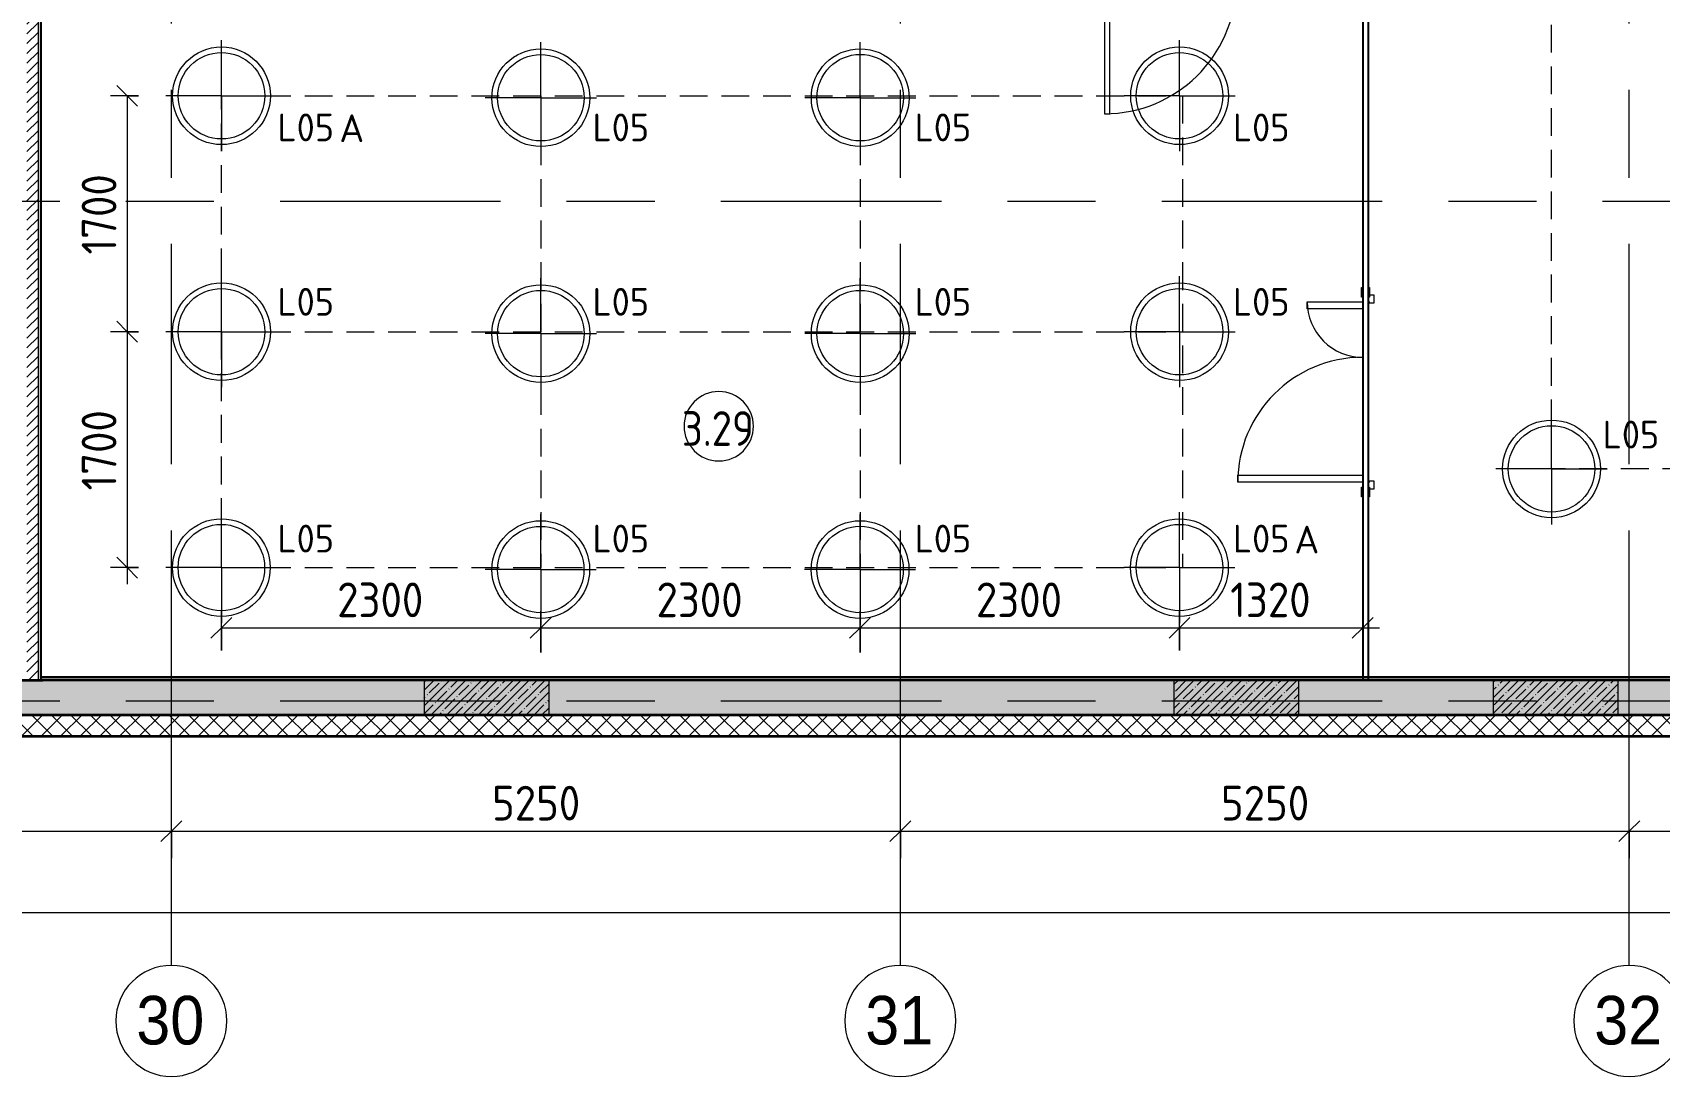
# Model space of a CAD drawing. Header units: millimetres. Extents: x 81682 to 274809, y -8553 to 29000.
# Drawn here: x 109710 to 121427, y -2706 to 4816 of the extents above; entities that cross this region are included whole.
import ezdxf

# ---------------------------------------------------------------- set-up
doc = ezdxf.new("R2010")
doc.units = ezdxf.units.MM
doc.linetypes.add('ADSK_Штрих_ш2 п1', pattern=[300, 200, -100])
doc.linetypes.add('Осевая', pattern=[3175, 635, -476.25, 1587.5, -476.25])
for name, color, linetype, lineweight in [('A-ANNO-DIMS', 7, 'Continuous', 9), ('A-ANNO-DIMS-100', 7, 'Continuous', 9), ('A-AREA-IDEN', 7, 'Continuous', 9), ('A-DETL-1', 7, 'ADSK_Штрих_ш2 п1', 9), ('A-DOOR', 7, 'Continuous', 9), ('A-DOOR-1', 7, 'Continuous', 13), ('A-DOOR-FRAM', 7, 'Continuous', 13), ('A-WALL', 7, 'Continuous', 9), ('E-LITE-EQPM-IDEN', 7, 'Continuous', 9), ('I-WALL', 7, 'Continuous', 9), ('S-COLS', 7, 'Continuous', 9), ('Оси', 7, 'Continuous', 9), ('Оси-1', 7, 'Continuous', 20), ('Оси-2', 7, 'Осевая', 9)]:
    doc.layers.add(name, color=color, linetype=linetype, lineweight=lineweight)
for name, color, linetype, lineweight, true_color in [('A-ANNO-NOTE', 1, 'Continuous', 9, 0xff0000), ('A-WALL-2', 254, 'Continuous', 25, 0xbebebe), ('A-WALL-3', 254, 'Continuous', 35, 0xbebebe), ('A-WALL-6', 7, 'Continuous', 25, 0x3c3c3c), ('A-WALL-FNSH-1', 254, 'Continuous', 9, 0xbebebe), ('A-WALL-FNSH-2', 254, 'Continuous', 13, 0xbebebe), ('A-WALL-FNSH-3', 7, 'Continuous', 13, 0x3c3c3c), ('G-ANNO-TEXT-1', 1, 'Continuous', 9, 0xff0000)]:
    doc.layers.add(name, color=color, linetype=linetype, lineweight=lineweight, true_color=true_color)
doc.styles.add('Arial', font='arial.ttf', dxfattribs={"width": 0.9, "height": 350})
doc.styles.add('GOST Common', font='GOST_Common.ttf', dxfattribs={"height": 200})
doc.styles.add('GOST Common_1', font='GOST_Common.ttf', dxfattribs={"width": 0.9, "height": 250})
doc.styles.add('ISOCPEUR_1', font='isocpeur.ttf', dxfattribs={"width": 0.9, "height": 250})
doc.styles.add('ISOCPEUR_2', font='isocpeur.ttf', dxfattribs={"height": 200})
doc.dimstyles.new('ISO-2_5_0_9К_БОЛЬШОЙ_1', dxfattribs={"dimscale": 304.8, "dimtxt": 248.995294, "dimasz": 0.492126, "dimexe": 0.393701, "dimexo": 0.984252, "dimgap": 0, "dimtad": 1, "dimdec": 0, "dimrnd": 10, "dimzin": 0, "dimdsep": 46, "dimtxsty": 'ISOCPEUR_1', "dimblk1": 'OBLIQUE', "dimblk2": 'OBLIQUE', "dimsah": 1, "dimcen": 0.09, "dimdle": 0.393701, "dimazin": 0, "dimtfac": 1, "dimtdec": 4, "dimtix": 1, "dimtmove": 0, "dimatfit": 3, "dimfxl": 1, "dimtvp": 1, "dimtolj": 1, "dimtzin": 0, "dimarcsym": 2})
pattern_1 = [(45, (0, 0), (-57.024626, 57.024626), []), (45, (57.025, 0), (-57.024626, 57.024626), [100.806, -20.161, 3.353, -16.808])]
pattern_2 = [(0, (0, 0), (121.92, 30.48), [10.058, -81.382, 10.058, -81.382, -487.68]), (0, (0, 0), (121.92, 30.48), [-182.88, 10.058, -172.822, 10.058, -81.382, -213.36]), (0, (0, 0), (121.92, 30.48), [-457.2, 10.058, -50.902, 10.058, -142.342]), (120, (45.72, 15.24), (-87.356454, 90.345817), [10.058, -81.382, 10.058, -81.382, -487.68]), (120, (45.72, 15.24), (-87.356454, 90.345817), [-182.88, 10.058, -172.822, 10.058, -81.382, -213.36]), (120, (45.72, 15.24), (-87.356454, 90.345817), [-457.2, 10.058, -50.902, 10.058, -142.342]), (240, (60.96, 76.2), (-34.563546, -120.825817), [10.058, -81.382, 10.058, -81.382, -487.68]), (240, (60.96, 76.2), (-34.563546, -120.825817), [-182.88, 10.058, -172.822, 10.058, -81.382, -213.36]), (240, (60.96, 76.2), (-34.563546, -120.825817), [-457.2, 10.058, -50.902, 10.058, -142.342])]

# ---------------------------------------------------------------- blocks, each defined once
blk = doc.blocks.new('110_Дверь_СКБ_1Ст_Внутренняя1 - Д-7а_л__950x2100h_Туалет-32220591-План расстановки осветительного оборудования 3 этажа в осях 23-33')
at = {"layer": 'A-DOOR'}
blk.add_arc((487.5, 110), 950, 90, 178.79032, dxfattribs=at)
at = {"layer": 'A-DOOR-1'}
for p, q in [((487.5, 1060), (447.5, 1060)), ((447.5, 1060), (447.5, 130)), ((487.5, 130), (487.5, 1060))]:
    blk.add_line(p, q, dxfattribs=at)
blk = doc.blocks.new('110_Дверь_СКБ_2Ст - Д-5_п__в составе перегородки _не входит в спец__-32680317-План расстановки осветительного оборудования 3 этажа в осях 23-33')
at = {"layer": 'A-DOOR'}
for centre, radius, start, end in [((-638, -20), 400, 270, 0), ((662, -20), 900, 180, 270)]:
    blk.add_arc(centre, radius, start, end, dxfattribs=at)
at = {"layer": 'A-DOOR-1'}
for p, q in [((-638, -420), (-638, -20)), ((-588, -20), (-588, -420)), ((612, -920), (612, -20)), ((662, -20), (662, -920)), ((-588, -420), (-638, -420)), ((662, -920), (612, -920))]:
    blk.add_line(p, q, dxfattribs=at)
at = {"layer": 'A-DOOR-FRAM'}
for p, q in [((-742, 28), (-672, 28)), ((-742, 20), (-742, 28)), ((-688, 60), (-628, 60)), ((-688, 20), (-688, 60)), ((-672, 28), (-672, 20)), ((-638, 30), (-638, 20)), ((-628, 30), (-638, 30)), ((-628, 60), (-628, 30)), ((652, 60), (712, 60)), ((652, 30), (652, 60)), ((662, 30), (652, 30)), ((662, 20), (662, 30)), ((698, 20), (698, 28)), ((698, 28), (768, 28)), ((712, 60), (712, 20)), ((768, 28), (768, 20)), ((-742, -28), (-742, -20)), ((-672, -28), (-742, -28)), ((-672, -20), (-672, -28)), ((698, -28), (698, -20)), ((768, -28), (698, -28)), ((768, -20), (768, -28))]:
    blk.add_line(p, q, dxfattribs=at)
blk = doc.blocks.new('Ось сетки - D8-29747960-План расстановки осветительного оборудования 3 этажа в осях 23-33')
at = {"layer": 'Оси-1'}
for start, end in [(360, 180), (180, 360)]:
    blk.add_arc((0, 0), 4, start, end, dxfattribs=at)
blk = doc.blocks.new('DIMBLOCK24-План расстановки осветительного оборудования 3 этажа в осях 23-33')
at = {"layer": 'A-ANNO-DIMS-100'}
for p, q in [((110473, 4360), (110271, 4360)), ((110391, 4360), (110391, 2660)), ((110391, 4360), (110473, 4360)), ((110473, 2660), (110271, 2660)), ((110391, 2660), (110473, 2660))]:
    blk.add_line(p, q, dxfattribs=at)
at = {"layer": 'A-ANNO-DIMS-100', "lineweight": 20}
for p, q in [((110391, 4360), (110316, 4435)), ((110391, 4360), (110466, 4285)), ((110391, 2660), (110316, 2735)), ((110391, 2660), (110466, 2585))]:
    blk.add_line(p, q, dxfattribs=at)
at = {"layer": 'A-ANNO-DIMS-100', "color": 0, "insert": (110064, 3216), "char_height": 250, "width": 706.76, "attachment_point": 1, "rotation": 90, "line_spacing_factor": 1.149209, "style": 'ISOCPEUR_1'}
blk.add_mtext('1700', dxfattribs=at)
blk = doc.blocks.new('_Oblique')
at = {"color": 0, "linetype": 'ByBlock', "lineweight": -2}
blk.add_line((-0.5, -0.5), (0.5, 0.5), dxfattribs=at)
blk = doc.blocks.new('DIMBLOCK25-План расстановки осветительного оборудования 3 этажа в осях 23-33')
at = {"layer": 'A-ANNO-DIMS-100', "lineweight": 20}
for p, q in [((110391, 2660), (110316, 2735)), ((110391, 2660), (110466, 2585)), ((110391, 960), (110316, 1035)), ((110391, 960), (110466, 885))]:
    blk.add_line(p, q, dxfattribs=at)
at = {"layer": 'A-ANNO-DIMS-100'}
for p, q in [((110473, 2660), (110271, 2660)), ((110391, 2660), (110391, 840)), ((110391, 2660), (110473, 2660)), ((110472, 960), (110271, 960)), ((110391, 960), (110472, 960))]:
    blk.add_line(p, q, dxfattribs=at)
at = {"layer": 'A-ANNO-DIMS-100', "color": 0, "insert": (110064, 1516), "char_height": 250, "width": 706.76, "attachment_point": 1, "rotation": 90, "line_spacing_factor": 1.149209, "style": 'ISOCPEUR_1'}
blk.add_mtext('1700', dxfattribs=at)
blk = doc.blocks.new('DIMBLOCK26-План расстановки осветительного оборудования 3 этажа в осях 23-33')
at = {"layer": 'A-ANNO-DIMS-100'}
for p, q in [((111070, 363), (111070, 646)), ((113370, 348), (113370, 646)), ((111070, 526), (113370, 526)), ((111070, 526), (111070, 363)), ((113370, 526), (113370, 348))]:
    blk.add_line(p, q, dxfattribs=at)
at = {"layer": 'A-ANNO-DIMS-100', "lineweight": 20}
for p, q in [((111070, 526), (111145, 601)), ((113370, 526), (113445, 601)), ((111070, 526), (110995, 451)), ((113370, 526), (113295, 451))]:
    blk.add_line(p, q, dxfattribs=at)
at = {"layer": 'A-ANNO-DIMS-100', "color": 0, "insert": (111904, 853), "char_height": 250, "width": 758.48, "attachment_point": 1, "line_spacing_factor": 1.149209, "style": 'ISOCPEUR_1'}
blk.add_mtext('2300', dxfattribs=at)
blk = doc.blocks.new('DIMBLOCK27-План расстановки осветительного оборудования 3 этажа в осях 23-33')
at = {"layer": 'A-ANNO-DIMS-100'}
for p, q in [((113370, 348), (113370, 646)), ((115670, 349), (115670, 646)), ((113370, 526), (115670, 526)), ((113370, 526), (113370, 348)), ((115670, 526), (115670, 349))]:
    blk.add_line(p, q, dxfattribs=at)
at = {"layer": 'A-ANNO-DIMS-100', "lineweight": 20}
for p, q in [((113370, 526), (113445, 601)), ((115670, 526), (115745, 601)), ((113370, 526), (113295, 451)), ((115670, 526), (115595, 451))]:
    blk.add_line(p, q, dxfattribs=at)
at = {"layer": 'A-ANNO-DIMS-100', "color": 0, "insert": (114204, 853), "char_height": 250, "width": 758.48, "attachment_point": 1, "line_spacing_factor": 1.149209, "style": 'ISOCPEUR_1'}
blk.add_mtext('2300', dxfattribs=at)
blk = doc.blocks.new('DIMBLOCK28-План расстановки осветительного оборудования 3 этажа в осях 23-33')
at = {"layer": 'A-ANNO-DIMS-100'}
for p, q in [((115670, 349), (115670, 646)), ((117970, 363), (117970, 646)), ((115670, 526), (117970, 526)), ((115670, 526), (115670, 349)), ((117970, 526), (117970, 363))]:
    blk.add_line(p, q, dxfattribs=at)
at = {"layer": 'A-ANNO-DIMS-100', "lineweight": 20}
for p, q in [((115670, 526), (115745, 601)), ((117970, 526), (118045, 601)), ((115670, 526), (115595, 451)), ((117970, 526), (117895, 451))]:
    blk.add_line(p, q, dxfattribs=at)
at = {"layer": 'A-ANNO-DIMS-100', "color": 0, "insert": (116504, 853), "char_height": 250, "width": 758.48, "attachment_point": 1, "line_spacing_factor": 1.149209, "style": 'ISOCPEUR_1'}
blk.add_mtext('2300', dxfattribs=at)
blk = doc.blocks.new('DIMBLOCK29-План расстановки осветительного оборудования 3 этажа в осях 23-33')
at = {"layer": 'A-ANNO-DIMS-100'}
for p, q in [((117970, 363), (117970, 646)), ((119290, 332), (119290, 646)), ((117970, 526), (119410, 526)), ((117970, 526), (117970, 363)), ((119290, 526), (119290, 332))]:
    blk.add_line(p, q, dxfattribs=at)
at = {"layer": 'A-ANNO-DIMS-100', "lineweight": 20}
for p, q in [((117970, 526), (118045, 601)), ((119290, 526), (119365, 601)), ((117970, 526), (117895, 451)), ((119290, 526), (119215, 451))]:
    blk.add_line(p, q, dxfattribs=at)
at = {"layer": 'A-ANNO-DIMS-100', "color": 0, "insert": (118336, 853), "char_height": 250, "width": 706.76, "attachment_point": 1, "line_spacing_factor": 1.149209, "style": 'ISOCPEUR_1'}
blk.add_mtext('1320', dxfattribs=at)
blk = doc.blocks.new('Марка_Помещения - Номер-25198446-План расстановки осветительного оборудования 3 этажа в осях 23-33')
at = {"layer": 'A-AREA-IDEN'}
for start, end in [(360, 180), (180, 360)]:
    blk.add_arc((0, 0), 2.5, start, end, dxfattribs=at)
blk = doc.blocks.new('DIMBLOCK118-План расстановки осветительного оборудования 3 этажа в осях 23-33')
at = {"layer": 'A-ANNO-DIMS-100'}
for p, q in [((107210, -1133), (107210, -819)), ((110710, -1133), (110710, -819)), ((107210, -939), (110710, -939)), ((107210, -939), (107210, -1133)), ((110710, -939), (110710, -1133))]:
    blk.add_line(p, q, dxfattribs=at)
at = {"layer": 'A-ANNO-DIMS-100', "lineweight": 20}
for p, q in [((107210, -939), (107285, -864)), ((110710, -939), (110785, -864)), ((107210, -939), (107135, -1014)), ((110710, -939), (110635, -1014))]:
    blk.add_line(p, q, dxfattribs=at)
at = {"layer": 'A-ANNO-DIMS-100', "color": 0, "insert": (108644, -612), "char_height": 250, "width": 758.48, "attachment_point": 1, "line_spacing_factor": 1.149209, "style": 'ISOCPEUR_1'}
blk.add_mtext('3500', dxfattribs=at)
blk = doc.blocks.new('DIMBLOCK119-План расстановки осветительного оборудования 3 этажа в осях 23-33')
at = {"layer": 'A-ANNO-DIMS-100'}
for p, q in [((110710, -1133), (110710, -819)), ((115960, -1133), (115960, -819)), ((110710, -939), (115960, -939)), ((110710, -939), (110710, -1133)), ((115960, -939), (115960, -1133))]:
    blk.add_line(p, q, dxfattribs=at)
at = {"layer": 'A-ANNO-DIMS-100', "lineweight": 20}
for p, q in [((110710, -939), (110785, -864)), ((115960, -939), (116035, -864)), ((110710, -939), (110635, -1014)), ((115960, -939), (115885, -1014))]:
    blk.add_line(p, q, dxfattribs=at)
at = {"layer": 'A-ANNO-DIMS-100', "color": 0, "insert": (113019, -612), "char_height": 250, "width": 758.48, "attachment_point": 1, "line_spacing_factor": 1.149209, "style": 'ISOCPEUR_1'}
blk.add_mtext('5250', dxfattribs=at)
blk = doc.blocks.new('DIMBLOCK120-План расстановки осветительного оборудования 3 этажа в осях 23-33')
at = {"layer": 'A-ANNO-DIMS-100'}
for p, q in [((115960, -1133), (115960, -819)), ((121210, -1133), (121210, -819)), ((115960, -939), (121210, -939)), ((115960, -939), (115960, -1133)), ((121210, -939), (121210, -1133))]:
    blk.add_line(p, q, dxfattribs=at)
at = {"layer": 'A-ANNO-DIMS-100', "lineweight": 20}
for p, q in [((115960, -939), (116035, -864)), ((121210, -939), (121285, -864)), ((115960, -939), (115885, -1014)), ((121210, -939), (121135, -1014))]:
    blk.add_line(p, q, dxfattribs=at)
at = {"layer": 'A-ANNO-DIMS-100', "color": 0, "insert": (118269, -612), "char_height": 250, "width": 758.48, "attachment_point": 1, "line_spacing_factor": 1.149209, "style": 'ISOCPEUR_1'}
blk.add_mtext('5250', dxfattribs=at)
blk = doc.blocks.new('DIMBLOCK121-План расстановки осветительного оборудования 3 этажа в осях 23-33')
at = {"layer": 'A-ANNO-DIMS-100'}
for p, q in [((121210, -1133), (121210, -819)), ((125010, -1133), (125010, -819)), ((121210, -939), (125130, -939)), ((121210, -939), (121210, -1133)), ((125010, -939), (125010, -1133))]:
    blk.add_line(p, q, dxfattribs=at)
at = {"layer": 'A-ANNO-DIMS-100', "lineweight": 20}
for p, q in [((121210, -939), (121285, -864)), ((125010, -939), (125085, -864)), ((121210, -939), (121135, -1014)), ((125010, -939), (124935, -1014))]:
    blk.add_line(p, q, dxfattribs=at)
at = {"layer": 'A-ANNO-DIMS-100', "color": 0, "insert": (122794, -612), "char_height": 250, "width": 758.48, "attachment_point": 1, "line_spacing_factor": 1.149209, "style": 'ISOCPEUR_1'}
blk.add_mtext('3800', dxfattribs=at)
blk = doc.blocks.new('DIMBLOCK122-План расстановки осветительного оборудования 3 этажа в осях 23-33')
at = {"layer": 'A-ANNO-DIMS-100'}
for p, q in [((84560, -1718), (84560, -1404)), ((125010, -1718), (125010, -1404)), ((84440, -1524), (125130, -1524)), ((84560, -1524), (84560, -1718)), ((125010, -1524), (125010, -1718))]:
    blk.add_line(p, q, dxfattribs=at)
at = {"layer": 'A-ANNO-DIMS-100', "lineweight": 20}
for p, q in [((84560, -1524), (84635, -1449)), ((125010, -1524), (125085, -1449)), ((84560, -1524), (84485, -1599)), ((125010, -1524), (124935, -1599))]:
    blk.add_line(p, q, dxfattribs=at)
at = {"layer": 'A-ANNO-DIMS-100', "color": 0, "insert": (104366, -1197), "char_height": 250, "width": 1005.56, "attachment_point": 1, "line_spacing_factor": 1.149209, "style": 'ISOCPEUR_1'}
blk.add_mtext('40450', dxfattribs=at)

msp = doc.modelspace()

# ---------------------------------------------------------------- hatches: boundary and pattern name
at = {"layer": 'A-WALL'}
h = msp.add_hatch(dxfattribs=at)
h.set_pattern_fill('FP_1', color=256, style=0, pattern_type=2)
h.set_pattern_definition([(45, (0, 0), (-70.71068, 70.71068), []), (135, (0, 0), (-70.71068, -70.71068), [])])
h.paths.add_polyline_path([(125080, -250), (125080, -100), (89210, -100), (89210, -250), (122708.8, -250)])
at = {"layer": 'I-WALL'}
h = msp.add_hatch(dxfattribs=at)
h.set_pattern_fill('FP_4', color=256, style=0, pattern_type=2)
h.set_pattern_definition([(45, (0, 0), (-35.35534, 35.35534), [])])
h.paths.add_polyline_path([(109750, 150), (109750, 10400), (109670, 10400), (109670, 150)])
h = msp.add_hatch(dxfattribs=at)
h.set_pattern_fill('FP_21', color=256, style=0, pattern_type=2)
h.set_pattern_definition(pattern_2)
h.paths.add_polyline_path([(109770, 150), (109770, 6600), (109750, 6600), (109750, 150)])
h = msp.add_hatch(dxfattribs=at)
h.set_pattern_fill('FP_3', color=256, style=0, pattern_type=2)
h.set_pattern_definition(pattern_1)
h.paths.add_polyline_path([(123730, -100), (123730, 150), (102630, 150), (102630, -100), (122708.8, -100)])
h.paths.add_polyline_path([(101730, -100), (101730, 150), (99930, 150), (99930, -100)])
h.paths.add_polyline_path([(99030, -100), (99030, 150), (94530, 150), (94530, -100), (94727.9, -100)])
h.paths.add_polyline_path([(93630, -100), (93630, 150), (91040, 150), (91040, -100), (92184.1, -100)])
h = msp.add_hatch(dxfattribs=at)
h.set_pattern_fill('FP_21', color=256, style=0, pattern_type=2)
h.set_pattern_definition(pattern_2)
h.paths.add_polyline_path([(124810, 150), (124810, 170), (109770, 170), (109771, 150), (122708.8, 150)])
at = {"layer": 'S-COLS'}
h = msp.add_hatch(dxfattribs=at)
h.set_pattern_fill('FP_3', color=256, style=0, pattern_type=2)
h.set_pattern_definition(pattern_1)
h.paths.add_polyline_path([(112530, -100), (113430, -100), (113430, 150), (112530, 150)])
h = msp.add_hatch(dxfattribs=at)
h.set_pattern_fill('FP_3', color=256, style=0, pattern_type=2)
h.set_pattern_definition(pattern_1)
h.paths.add_polyline_path([(118830, -100), (118830, 150), (117930, 150), (117930, -100)])
h = msp.add_hatch(dxfattribs=at)
h.set_pattern_fill('FP_3', color=256, style=0, pattern_type=2)
h.set_pattern_definition(pattern_1)
h.paths.add_polyline_path([(121130, -100), (121130, 150), (120230, 150), (120230, -100)])

# ---------------------------------------------------------------- linework, layer by layer
at = {"layer": 'A-ANNO-NOTE'}
for p, q in [((111071, 4360), (111071, 4760)), ((113371, 4345.9), (113371, 4745.9)), ((115671, 4346.1), (115671, 4746.1)), ((117971, 4360), (117971, 4760)), ((111071, 4360), (110671, 4360)), ((111071, 4360), (111071, 3960)), ((111071, 4360), (111471, 4360)), ((113371, 4345.9), (112971, 4345.9)), ((113371, 4345.9), (113371, 3945.9)), ((113371, 4345.9), (113771, 4345.9)), ((115671, 4346.1), (115271, 4346.1)), ((115671, 4346.1), (115671, 3946.1)), ((115671, 4346.1), (116071, 4346.1)), ((117971, 4360), (117571, 4360)), ((117971, 4360), (117971, 3960)), ((117971, 4360), (118371, 4360)), ((111071, 2660), (111071, 3060)), ((117971, 2660), (117971, 3060)), ((113371, 2645.9), (113371, 3045.9)), ((115671, 2646.1), (115671, 3046.1)), ((111071, 2660), (110671, 2660)), ((111071, 2660), (111071, 2260)), ((111071, 2660), (111471, 2660)), ((113371, 2645.9), (112971, 2645.9)), ((113371, 2645.9), (113371, 2245.9)), ((113371, 2645.9), (113771, 2645.9)), ((115671, 2646.1), (115271, 2646.1)), ((115671, 2646.1), (115671, 2246.1)), ((115671, 2646.1), (116071, 2646.1)), ((117971, 2660), (117571, 2660)), ((117971, 2660), (117971, 2260)), ((117971, 2660), (118371, 2660)), ((120650, 1671), (120650, 2071)), ((120650, 1671), (120250, 1671)), ((120650, 1671), (120650, 1271)), ((120650, 1671), (121050, 1671)), ((111070, 960), (111070, 1360)), ((113370, 945.9), (113370, 1345.9)), ((115670, 946.1), (115670, 1346.1)), ((117970, 960), (117970, 1360)), ((111070, 960), (110670, 960)), ((111070, 960), (111070, 560)), ((111070, 960), (111470, 960)), ((113370, 945.9), (112970, 945.9)), ((113370, 945.9), (113370, 545.9)), ((113370, 945.9), (113770, 945.9)), ((115670, 946.1), (115270, 946.1)), ((115670, 946.1), (115670, 546.1)), ((115670, 946.1), (116070, 946.1)), ((117970, 960), (117570, 960)), ((117970, 960), (117970, 560)), ((117970, 960), (118370, 960))]:
    msp.add_line(p, q, dxfattribs=at)
for centre, radius in [((111071, 4360), 352), ((113371, 4345.9), 352), ((115671, 4346.1), 352), ((117971, 4360), 352), ((111071, 4360), 311.5), ((113371, 4345.9), 311.5), ((115671, 4346.1), 311.5), ((117971, 4360), 311.5), ((111071, 2660), 352), ((111071, 2660), 311.5), ((113371, 2645.9), 352), ((113371, 2645.9), 311.5), ((115671, 2646.1), 352), ((115671, 2646.1), 311.5), ((117971, 2660), 352), ((117971, 2660), 311.5), ((120650, 1671), 352), ((120650, 1671), 311.5), ((111070, 960), 352), ((113370, 945.9), 352), ((115670, 946.1), 352), ((117970, 960), 352), ((111070, 960), 311.5), ((113370, 945.9), 311.5), ((115670, 946.1), 311.5), ((117970, 960), 311.5)]:
    msp.add_circle(centre, radius, dxfattribs=at)
at = {"layer": 'A-DETL-1'}
for p, q in [((120650, 1671), (120650, 8871)), ((111071, 960), (111071, 4373.9)), ((111071, 4360), (117991, 4360)), ((113371, 4360), (113371, 960)), ((115671, 4360), (115671, 960)), ((117991, 4360), (117991, 960)), ((111071, 2660), (117991, 2660)), ((123450, 1671), (120650, 1671)), ((111071, 960), (117991, 960))]:
    msp.add_line(p, q, dxfattribs=at)
at = {"layer": 'A-WALL'}
for p, q in [((109750, 6620), (109750, 150)), ((89210, -250), (125230, -250))]:
    msp.add_line(p, q, dxfattribs=at)
at = {"layer": 'A-WALL-2'}
for p, q in [((119330, 10380), (119330, 150)), ((119290, 5180), (119290, 150)), ((124810, 170), (109770, 170)), ((109783, 150), (123730, 150))]:
    msp.add_line(p, q, dxfattribs=at)
at = {"layer": 'A-WALL-3'}
for p, q in [((107130, 150), (109783, 150)), ((123730, 150), (109771, 150)), ((102630, -100), (125080, -100))]:
    msp.add_line(p, q, dxfattribs=at)
at = {"layer": 'A-WALL-6'}
msp.add_line((109770, 6599), (109770, 150), dxfattribs=at)
at = {"layer": 'A-WALL-FNSH-1'}
msp.add_line((89203.5, -258), (125238, -258), dxfattribs=at)
at = {"layer": 'A-WALL-FNSH-2'}
msp.add_line((89207, -253), (125233, -253), dxfattribs=at)
at = {"layer": 'A-WALL-FNSH-3'}
for p, q in [((109771, 171), (109771, 6599)), ((124809, 171), (109771, 171))]:
    msp.add_line(p, q, dxfattribs=at)
at = {"layer": 'S-COLS'}
for p, q in [((113430, 150), (112530, 150)), ((112530, 150), (112530, -100)), ((113430, -100), (113430, 150)), ((118830, 150), (117930, 150)), ((117930, 150), (117930, -100)), ((118830, -100), (118830, 150)), ((121130, 150), (120230, 150)), ((120230, 150), (120230, -100)), ((121130, -100), (121130, 150)), ((112530, -100), (113430, -100)), ((117930, -100), (118830, -100)), ((120230, -100), (121130, -100))]:
    msp.add_line(p, q, dxfattribs=at)
at = {"layer": 'Оси'}
for p, q in [((110710, -1906.3), (110710, 593.7)), ((115960, -1906.3), (115960, 593.7)), ((121210, -1906.3), (121210, 593.7))]:
    msp.add_line(p, q, dxfattribs=at)
at = {"layer": 'Оси-2'}
for p, q in [((110710, 593.7), (110710, 18900)), ((115960, 593.7), (115960, 18900)), ((121210, 593.7), (121210, 18900)), ((84981.8, 3600), (122730, 3600)), ((84981.8, 0), (122730, 0))]:
    msp.add_line(p, q, dxfattribs=at)

# ---------------------------------------------------------------- block references
at = {"layer": 'A-AREA-IDEN', "xscale": 99.99999999999993, "yscale": 99.99999999999993, "zscale": 99.99999999999993}
msp.add_blockref('Марка_Помещения - Номер-25198446-План расстановки осветительного оборудования 3 этажа в осях 23-33', (114652.5, 1978.8), dxfattribs=at)
at = {"layer": 'A-DOOR'}
for name, p, rotation in [('110_Дверь_СКБ_1Ст_Внутренняя1 - Д-7а_л__950x2100h_Туалет-32220591-План расстановки осветительного оборудования 3 этажа в осях 23-33', (117917.5, 5290), 180), ('110_Дверь_СКБ_2Ст - Д-5_п__в составе перегородки _не входит в спец__-32680317-План расстановки осветительного оборудования 3 этажа в осях 23-33', (119310, 2237.5), 270)]:
    msp.add_blockref(name, p, dxfattribs=dict(at, rotation=rotation))
at = {"layer": 'Оси-1', "xscale": 99.99999999999993, "yscale": 99.99999999999993, "zscale": 99.99999999999993}
for p in [(110710, -2306.3), (115960, -2306.3), (121210, -2306.3)]:
    msp.add_blockref('Ось сетки - D8-29747960-План расстановки осветительного оборудования 3 этажа в осях 23-33', p, dxfattribs=at)

# ---------------------------------------------------------------- texts
at = {"layer": 'A-AREA-IDEN', "insert": (114386.8, 2087.4), "char_height": 250, "width": 663.797, "attachment_point": 1, "style": 'GOST Common_1'}
msp.add_mtext('3.29', dxfattribs=at)
at = {"layer": 'E-LITE-EQPM-IDEN', "char_height": 200, "width": 529.114, "attachment_point": 1, "style": 'GOST Common'}
for insert in [(111474.6, 4231.9), (113743.5, 4231.9), (116063.4, 4231.9), (118355.9, 4231.9), (111474.6, 2975.3), (113743.5, 2975.3), (116063.4, 2975.3), (118355.9, 2975.3), (121019.1, 2018.6), (111474.6, 1269.3), (113743.5, 1269.3), (116063.4, 1269.3), (118355.9, 1269.3)]:
    msp.add_mtext('L05', dxfattribs=dict(at, insert=insert))
at = {"layer": 'G-ANNO-TEXT-1', "char_height": 200, "width": 224.472, "attachment_point": 1, "style": 'ISOCPEUR_2'}
for insert in [(111919.3, 4226.2), (118797.9, 1262.2)]:
    msp.add_mtext('\\fISOCPEUR|b0|i0|c204|p34|;А', dxfattribs=dict(at, insert=insert))
at = {"layer": 'Оси', "char_height": 350, "width": 606.076, "attachment_point": 1, "style": 'Arial'}
for s, insert in [('30', (110457.4, -2125.6)), ('31', (115707.4, -2125.6)), ('32', (120957.4, -2125.6))]:
    msp.add_mtext(s, dxfattribs=dict(at, insert=insert))

# ---------------------------------------------------------------- dimensions: what is measured, and where the dimension line sits
at = {"layer": 'A-ANNO-DIMS'}
for base, p1, p2, override, picture, middle in [((110390.9, 2660), (110773.5, 4360), (110773.5, 2660), {"dimpost": '<>', "dimfxl": 1700}, 'DIMBLOCK24-План расстановки осветительного оборудования 3 этажа в осях 23-33', (110265.9, 3510)), ((110390.9, 960), (110773.5, 2660), (110772.5, 960), {"dimpost": '<>', "dimfxl": 1700.000294}, 'DIMBLOCK25-План расстановки осветительного оборудования 3 этажа в осях 23-33', (110265.9, 1810))]:
    dim = msp.add_linear_dim(base=base, p1=p1, p2=p2, angle=90, dimstyle='ISO-2_5_0_9К_БОЛЬШОЙ_1', override=override, dxfattribs=at)
    dim.commit()
    dim.dimension.update_dxf_attribs({"geometry": picture, "text_midpoint": middle})
for base, p1, p2, override, picture, middle in [((113370, 526.4), (111070, 662.5), (113370, 648.4), {"dimpost": '<>', "dimfxl": 2300.043329}, 'DIMBLOCK26-План расстановки осветительного оборудования 3 этажа в осях 23-33', (112220, 651.4)), ((115670, 526.4), (113370, 648.4), (115670, 648.6), {"dimpost": '<>', "dimfxl": 2300.000007}, 'DIMBLOCK27-План расстановки осветительного оборудования 3 этажа в осях 23-33', (114520, 651.4)), ((117970, 526.4), (115670, 648.6), (117970, 662.5), {"dimpost": '<>', "dimfxl": 2300.04225}, 'DIMBLOCK28-План расстановки осветительного оборудования 3 этажа в осях 23-33', (116820, 651.4)), ((119290, 526.4), (117970, 662.5), (119290, 632.4), {"dimpost": '<>', "dimfxl": 1320.342713}, 'DIMBLOCK29-План расстановки осветительного оборудования 3 этажа в осях 23-33', (118630, 651.4)), ((110710, -938.6), (107210, -832.6), (110710, -832.6), {"dimpost": '<>', "dimfxl": 3500}, 'DIMBLOCK118-План расстановки осветительного оборудования 3 этажа в осях 23-33', (108960, -813.6)), ((115960, -938.6), (110710, -832.6), (115960, -832.6), {"dimpost": '<>', "dimfxl": 5250}, 'DIMBLOCK119-План расстановки осветительного оборудования 3 этажа в осях 23-33', (113335, -813.6)), ((121210, -938.6), (115960, -832.6), (121210, -832.6), {"dimpost": '<>', "dimfxl": 5250}, 'DIMBLOCK120-План расстановки осветительного оборудования 3 этажа в осях 23-33', (118585, -813.6)), ((125010, -938.6), (121210, -832.6), (125010, -832.6), {"dimpost": '<>', "dimfxl": 3800}, 'DIMBLOCK121-План расстановки осветительного оборудования 3 этажа в осях 23-33', (123110, -813.6)), ((125010, -1524), (84560, -1417.9), (125010, -1417.9), {"dimpost": '<>', "dimfxl": 40450}, 'DIMBLOCK122-План расстановки осветительного оборудования 3 этажа в осях 23-33', (104785, -1399))]:
    dim = msp.add_linear_dim(base=base, p1=p1, p2=p2, dimstyle='ISO-2_5_0_9К_БОЛЬШОЙ_1', override=override, dxfattribs=at)
    dim.commit()
    dim.dimension.update_dxf_attribs({"geometry": picture, "text_midpoint": middle})

doc.saveas('drawing.dxf')
